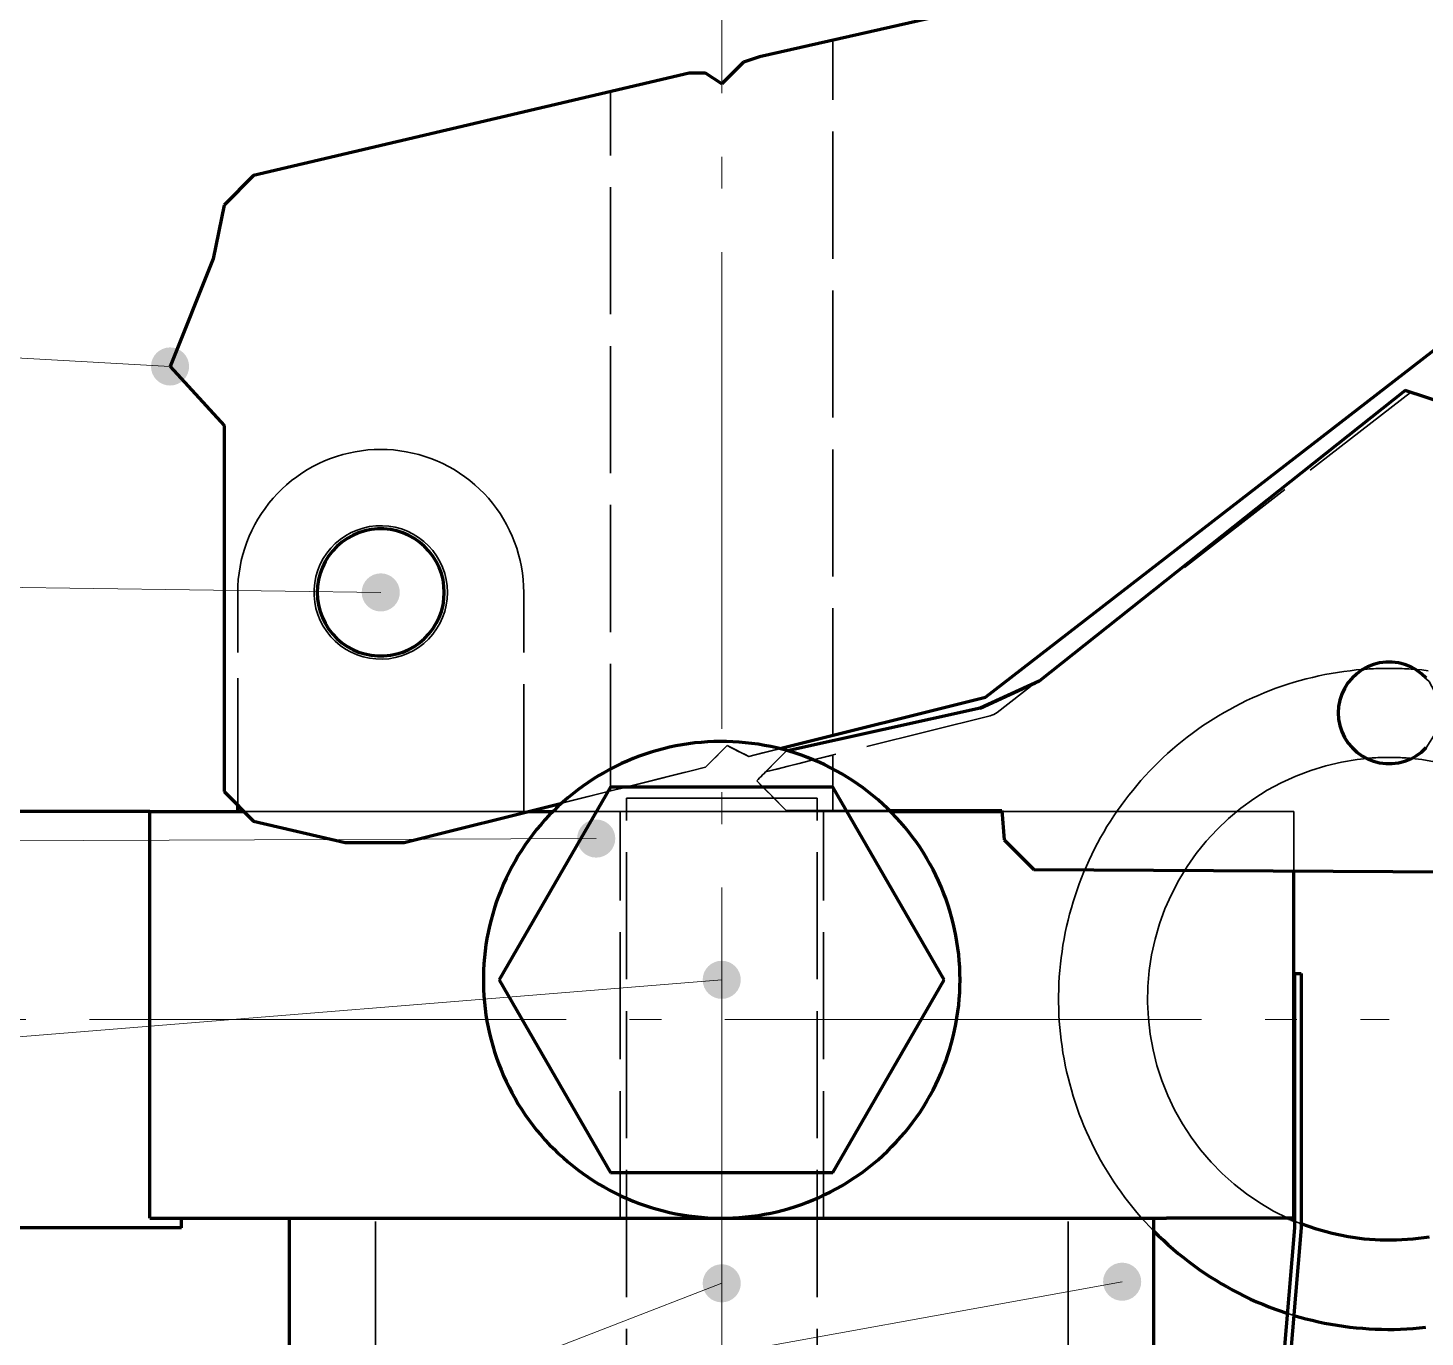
# Model space of a CAD drawing. Header units: millimetres. Extents: x 0 to 2208, y 0 to 420.
# Drawn here: x 774.84 to 818.8, y 304.5 to 345.7 of the extents above; entities that cross this region are included whole.
import ezdxf

# ---------------------------------------------------------------- set-up
doc = ezdxf.new("R2010")
doc.units = ezdxf.units.MM
doc.linetypes.add('IRAM-E-TRAZOS', pattern=[5, 4, -1])
doc.linetypes.add('IRAM-F-TRAZO-PUNTO', pattern=[20, 15, -2, 1, -2])
for name, color, linetype, lineweight in [('01-VISIBLE', 7, 'CONTINUOUS', 70), ('02-OCULTA', 4, 'IRAM-E-TRAZOS', 35), ('03-EJE', 1, 'IRAM-F-TRAZO-PUNTO', 18), ('08-FINA', 5, 'CONTINUOUS', 18)]:
    doc.layers.add(name, color=color, linetype=linetype, lineweight=lineweight)

msp = doc.modelspace()

# ---------------------------------------------------------------- hatches: boundary and pattern name
at = {"layer": '08-FINA'}
h = msp.add_hatch(color=7, dxfattribs=at)
h.dxf.hatch_style = 1
edge = h.paths.add_edge_path()
edge.add_arc((779.307, 335.045), 0.6, 0, 360)
h = msp.add_hatch(color=7, dxfattribs=at)
h.dxf.hatch_style = 1
edge = h.paths.add_edge_path()
edge.add_arc((785.937, 327.935), 0.6, 0, 360)
h = msp.add_hatch(color=7, dxfattribs=at)
h.dxf.hatch_style = 1
edge = h.paths.add_edge_path()
edge.add_arc((792.717, 320.19), 0.6, 0, 360)
h = msp.add_hatch(color=7, dxfattribs=at)
h.dxf.hatch_style = 1
edge = h.paths.add_edge_path()
edge.add_arc((796.667, 315.745), 0.6, 0, 360)
h = msp.add_hatch(color=7, dxfattribs=at)
h.dxf.hatch_style = 1
edge = h.paths.add_edge_path()
edge.add_arc((796.667, 306.195), 0.6, 0, 360)
h = msp.add_hatch(color=7, dxfattribs=at)
h.dxf.hatch_style = 1
edge = h.paths.add_edge_path()
edge.add_arc((809.267, 306.245), 0.6, 0, 360)

# ---------------------------------------------------------------- linework, layer by layer
at = {"layer": '01-VISIBLE'}
for points in [[(818.007, 349.355), (797.857, 344.785)], [(797.857, 344.785), (797.347, 344.615)], [(795.647, 344.275), (781.937, 341.055)], [(796.157, 344.275), (795.647, 344.275)], [(796.667, 343.935), (796.157, 344.275)], [(797.347, 344.615), (796.667, 343.935)], [(781.937, 341.055), (781.007, 340.125)], [(781.007, 340.125), (780.667, 338.435)], [(804.967, 324.635), (824.437, 339.705)], [(780.667, 338.435), (779.307, 335.045)], [(779.307, 335.045), (781.007, 333.185)], [(818.177, 334.285), (806.657, 325.145)], [(829.007, 330.735), (818.177, 334.285)], [(781.007, 333.185), (781.007, 321.675)], [(787.937, 327.935), (787.926, 328.137), (787.896, 328.338), (787.845, 328.534), (787.775, 328.724), (787.685, 328.906), (787.578, 329.078), (787.454, 329.238), (787.315, 329.385), (787.161, 329.517), (786.995, 329.632), (786.817, 329.731), (786.631, 329.811), (786.438, 329.871), (786.24, 329.912), (786.038, 329.932), (785.835, 329.932), (785.634, 329.912), (785.435, 329.871), (785.242, 329.811), (785.056, 329.731), (784.879, 329.632), (784.712, 329.517), (784.559, 329.385), (784.419, 329.238), (784.295, 329.078), (784.188, 328.906), (784.099, 328.724), (784.028, 328.534), (783.978, 328.338), (783.947, 328.137), (783.937, 327.935), (783.947, 327.733), (783.978, 327.532), (784.028, 327.336), (784.099, 327.146), (784.188, 326.964), (784.295, 326.792), (784.419, 326.632), (784.559, 326.485), (784.712, 326.353), (784.879, 326.238), (785.056, 326.139), (785.242, 326.059), (785.435, 325.999), (785.634, 325.958), (785.835, 325.938), (786.038, 325.938), (786.24, 325.958), (786.438, 325.999), (786.631, 326.059), (786.817, 326.139), (786.995, 326.238), (787.161, 326.353), (787.315, 326.485), (787.454, 326.632), (787.578, 326.792), (787.685, 326.964), (787.775, 327.146), (787.845, 327.336), (787.896, 327.532), (787.926, 327.733), (787.937, 327.935)], [(818.833, 325.24), (818.687, 325.378), (818.524, 325.496), (818.348, 325.593), (818.161, 325.667), (817.966, 325.717), (817.767, 325.742), (817.566, 325.742), (817.367, 325.717), (817.172, 325.667), (816.985, 325.593), (816.809, 325.496), (816.647, 325.378), (816.5, 325.24), (816.372, 325.085), (816.265, 324.916), (816.179, 324.734), (816.117, 324.543), (816.079, 324.346), (816.067, 324.145), (816.079, 323.944), (816.117, 323.747), (816.179, 323.556), (816.265, 323.374), (816.372, 323.205), (816.5, 323.05), (816.647, 322.912), (816.809, 322.794), (816.985, 322.697), (817.172, 322.623), (817.367, 322.573), (817.566, 322.548), (817.767, 322.548), (817.966, 322.573), (818.161, 322.623), (818.348, 322.697), (818.524, 322.794), (818.687, 322.912), (818.833, 323.05)], [(816.829, 325.508), (816.83, 325.509), (816.831, 325.51), (816.832, 325.51), (816.833, 325.511), (816.834, 325.511), (816.835, 325.512)], [(806.657, 325.145), (804.797, 324.295)], [(804.797, 324.295), (806.533, 325.088)], [(798.494, 323.019), (804.967, 324.635)], [(804.797, 324.295), (798.736, 322.954)], [(804.167, 315.745), (804.164, 315.946), (804.156, 316.146), (804.143, 316.346), (804.124, 316.546), (804.1, 316.745), (804.07, 316.943), (804.036, 317.141), (803.996, 317.337), (803.951, 317.532), (803.9, 317.726), (803.845, 317.919), (803.784, 318.11), (803.718, 318.3), (803.647, 318.487), (803.572, 318.673), (803.491, 318.856), (803.405, 319.038), (803.315, 319.217), (803.22, 319.393), (803.12, 319.567), (803.015, 319.738), (802.906, 319.907), (802.793, 320.072), (802.675, 320.234), (802.553, 320.393), (802.426, 320.549), (802.296, 320.701), (802.161, 320.85), (802.023, 320.995), (801.881, 321.136), (801.735, 321.274), (801.585, 321.407), (801.432, 321.537), (801.275, 321.662), (801.116, 321.783), (800.953, 321.9), (800.786, 322.012), (800.617, 322.12), (800.446, 322.223), (800.271, 322.322), (800.094, 322.416), (799.914, 322.505), (799.732, 322.59), (799.548, 322.669), (799.362, 322.744), (799.174, 322.813), (798.984, 322.878), (798.793, 322.937), (798.6, 322.992), (798.405, 323.041), (798.21, 323.085), (798.013, 323.123), (797.815, 323.157), (797.617, 323.185), (797.417, 323.207), (797.218, 323.225), (797.017, 323.237), (796.817, 323.243), (796.617, 323.245), (796.416, 323.241), (796.216, 323.231), (796.016, 323.217), (795.816, 323.197), (795.617, 323.171), (795.419, 323.141), (795.222, 323.105), (795.026, 323.063), (794.831, 323.017), (794.637, 322.965), (794.445, 322.908), (794.254, 322.846), (794.065, 322.779), (793.878, 322.707), (793.693, 322.63), (793.51, 322.548), (793.329, 322.461), (793.151, 322.37), (792.975, 322.273), (792.801, 322.172), (792.631, 322.067), (792.463, 321.957), (792.299, 321.842), (792.137, 321.723), (791.979, 321.6), (791.824, 321.472), (791.673, 321.341), (791.525, 321.205), (791.381, 321.066), (791.241, 320.923), (791.104, 320.776), (790.972, 320.625), (790.843, 320.471), (790.719, 320.314), (790.599, 320.153), (790.483, 319.99), (790.372, 319.823), (790.265, 319.653), (790.163, 319.481), (790.066, 319.305), (789.973, 319.128), (789.885, 318.947), (789.802, 318.765), (789.723, 318.58), (789.65, 318.394), (789.582, 318.205), (789.518, 318.015), (789.46, 317.823), (789.407, 317.63), (789.36, 317.435), (789.317, 317.239), (789.28, 317.042), (789.248, 316.844), (789.221, 316.645), (789.199, 316.446), (789.183, 316.246), (789.173, 316.046), (789.167, 315.845), (789.167, 315.645), (789.173, 315.444), (789.183, 315.244), (789.199, 315.044), (789.221, 314.845), (789.248, 314.646), (789.28, 314.448), (789.317, 314.251), (789.36, 314.055), (789.407, 313.86), (789.46, 313.667), (789.518, 313.475), (789.582, 313.285), (789.65, 313.096), (789.723, 312.91), (789.802, 312.725), (789.885, 312.543), (789.973, 312.362), (790.066, 312.185), (790.163, 312.009), (790.265, 311.837), (790.372, 311.667), (790.483, 311.5), (790.599, 311.337), (790.719, 311.176), (790.843, 311.019), (790.972, 310.865), (791.104, 310.714), (791.241, 310.567), (791.381, 310.424), (791.525, 310.285), (791.673, 310.149), (791.824, 310.018), (791.979, 309.89), (792.137, 309.767), (792.299, 309.648), (792.463, 309.533), (792.631, 309.423), (792.801, 309.318), (792.975, 309.217), (793.151, 309.12), (793.329, 309.029), (793.51, 308.942), (793.693, 308.86), (793.878, 308.783), (794.065, 308.711), (794.254, 308.644), (794.445, 308.582), (794.637, 308.525), (794.831, 308.473), (795.026, 308.427), (795.222, 308.385), (795.419, 308.349), (795.617, 308.319), (795.816, 308.293), (796.016, 308.273), (796.216, 308.259), (796.416, 308.249), (796.617, 308.245), (796.817, 308.247), (797.017, 308.253), (797.218, 308.265), (797.417, 308.283), (797.617, 308.305), (797.815, 308.333), (798.013, 308.367), (798.21, 308.405), (798.405, 308.449), (798.6, 308.498), (798.793, 308.553), (798.984, 308.612), (799.174, 308.677), (799.362, 308.746), (799.548, 308.821), (799.732, 308.9), (799.914, 308.985), (800.094, 309.074), (800.271, 309.168), (800.446, 309.267), (800.617, 309.37), (800.786, 309.478), (800.953, 309.59), (801.116, 309.707), (801.275, 309.828), (801.432, 309.953), (801.585, 310.083), (801.735, 310.216), (801.881, 310.354), (802.023, 310.495), (802.161, 310.64), (802.296, 310.789), (802.426, 310.941), (802.553, 311.097), (802.675, 311.256), (802.793, 311.418), (802.906, 311.583), (803.015, 311.752), (803.12, 311.923), (803.22, 312.097), (803.315, 312.273), (803.405, 312.452), (803.491, 312.634), (803.572, 312.817), (803.647, 313.003), (803.718, 313.19), (803.784, 313.38), (803.845, 313.571), (803.9, 313.764), (803.951, 313.958), (803.996, 314.153), (804.036, 314.349), (804.07, 314.547), (804.1, 314.745), (804.124, 314.944), (804.143, 315.144), (804.156, 315.344), (804.164, 315.544), (804.167, 315.745)], [(781.007, 321.675), (781.937, 320.735)], [(793.167, 321.807), (789.667, 315.745)], [(800.167, 321.807), (793.167, 321.807)], [(803.667, 315.745), (800.167, 321.807)], [(778.667, 321.045), (770.767, 321.045)], [(778.667, 308.245), (778.667, 321.045)], [(778.667, 321.045), (779.161, 321.045), (779.654, 321.045), (780.148, 321.045), (780.642, 321.045), (781.136, 321.045), (781.63, 321.045)], [(781.437, 321.045), (781.437, 321.24)], [(786.677, 320.065), (791.632, 321.304)], [(790.597, 321.045), (791.36, 321.045)], [(801.943, 321.075), (805.477, 321.075)], [(801.973, 321.045), (805.479, 321.045)], [(805.477, 321.075), (805.557, 320.145)], [(781.937, 320.735), (784.817, 320.065)], [(784.817, 320.065), (786.677, 320.065)], [(805.557, 320.145), (806.487, 319.215)], [(806.487, 319.215), (836.627, 319.045)], [(814.667, 308.245), (814.667, 319.169)], [(789.667, 315.745), (793.167, 309.683)], [(800.167, 309.683), (803.667, 315.745)], [(814.697, 315.945), (814.897, 315.945)], [(814.697, 307.945), (814.697, 315.945)], [(814.897, 315.945), (814.897, 307.937)], [(793.167, 309.683), (800.167, 309.683)], [(778.667, 308.245), (779.238, 308.245), (779.81, 308.245), (780.381, 308.245), (780.952, 308.245), (781.524, 308.245), (782.095, 308.245), (782.667, 308.245)], [(779.667, 307.945), (779.667, 307.995), (779.667, 308.045), (779.667, 308.095), (779.667, 308.145), (779.667, 308.195), (779.667, 308.245)], [(782.667, 308.245), (796.667, 308.245)], [(783.067, 304.145), (783.067, 308.245)], [(796.667, 308.245), (810.667, 308.245)], [(810.267, 304.145), (810.267, 308.245)], [(814.667, 308.245), (814.095, 308.245), (813.524, 308.245), (812.952, 308.245), (812.381, 308.245), (811.81, 308.245), (811.238, 308.245), (810.667, 308.245)], [(814.697, 308.149), (814.66, 308.165), (814.624, 308.18), (814.588, 308.196), (814.552, 308.212), (814.517, 308.229), (814.481, 308.245)], [(779.667, 307.945), (770.767, 307.945)], [(810.267, 307.837), (810.414, 307.691), (810.564, 307.548), (810.717, 307.408), (810.873, 307.27), (811.032, 307.136), (811.193, 307.005), (811.357, 306.878), (811.523, 306.753), (811.692, 306.632), (811.863, 306.515), (812.037, 306.401), (812.213, 306.29), (812.39, 306.183), (812.57, 306.079), (812.752, 305.979), (812.936, 305.883), (813.122, 305.79), (813.31, 305.701), (813.499, 305.616), (813.691, 305.535), (813.883, 305.458), (814.077, 305.384), (814.273, 305.314), (814.47, 305.248)], [(812.697, 284.145), (814.697, 307.945)], [(814.897, 307.937), (812.896, 284.128)], [(818.923, 307.65), (818.415, 307.582), (817.904, 307.549), (817.392, 307.55), (816.882, 307.586), (816.374, 307.656), (815.873, 307.76), (815.38, 307.897), (814.897, 308.068)], [(814.666, 305.187), (814.858, 305.131), (815.051, 305.079), (815.246, 305.031), (815.441, 304.986), (815.637, 304.945), (815.834, 304.908), (816.031, 304.874), (816.229, 304.845), (816.428, 304.819), (816.627, 304.797), (816.827, 304.779), (817.026, 304.765), (817.226, 304.754), (817.427, 304.748), (817.627, 304.745), (817.827, 304.746), (818.027, 304.751), (818.227, 304.76), (818.427, 304.773), (818.627, 304.789), (818.826, 304.81)]]:
    msp.add_lwpolyline(points, dxfattribs=at)
at = {"layer": '02-OCULTA'}
for points in [[(818.007, 349.355), (797.857, 344.785)], [(797.857, 344.785), (798.242, 344.872), (798.627, 344.96), (799.012, 345.047), (799.397, 345.134), (799.782, 345.222), (800.167, 345.309)], [(800.167, 345.309), (799.782, 345.222), (799.397, 345.134), (799.012, 345.047), (798.627, 344.96), (798.242, 344.872), (797.857, 344.785)], [(800.167, 323.437), (800.167, 345.309)], [(797.857, 344.785), (797.347, 344.615)], [(797.347, 344.615), (797.432, 344.643), (797.517, 344.672), (797.602, 344.7), (797.687, 344.728), (797.772, 344.757), (797.857, 344.785)], [(797.857, 344.785), (797.772, 344.757), (797.687, 344.728), (797.602, 344.7), (797.517, 344.672), (797.432, 344.643), (797.347, 344.615)], [(795.647, 344.275), (781.937, 341.055)], [(795.647, 344.275), (795.233, 344.178), (794.82, 344.081), (794.407, 343.984), (793.993, 343.887), (793.58, 343.79), (793.167, 343.693)], [(793.167, 343.693), (793.58, 343.79), (793.993, 343.887), (794.407, 343.984), (794.82, 344.081), (795.233, 344.178), (795.647, 344.275)], [(796.157, 344.275), (795.647, 344.275)], [(796.157, 344.275), (796.072, 344.275), (795.987, 344.275), (795.902, 344.275), (795.817, 344.275), (795.732, 344.275), (795.647, 344.275)], [(795.647, 344.275), (795.732, 344.275), (795.817, 344.275), (795.902, 344.275), (795.987, 344.275), (796.072, 344.275), (796.157, 344.275)], [(796.667, 343.935), (796.157, 344.275)], [(796.157, 344.275), (796.242, 344.218), (796.327, 344.162), (796.412, 344.105), (796.497, 344.048), (796.582, 343.992), (796.667, 343.935)], [(796.667, 343.935), (796.582, 343.992), (796.497, 344.048), (796.412, 344.105), (796.327, 344.162), (796.242, 344.218), (796.157, 344.275)], [(797.347, 344.615), (796.667, 343.935)], [(796.667, 343.935), (796.78, 344.048), (796.893, 344.162), (797.007, 344.275), (797.12, 344.388), (797.233, 344.502), (797.347, 344.615)], [(797.347, 344.615), (797.233, 344.502), (797.12, 344.388), (797.007, 344.275), (796.893, 344.162), (796.78, 344.048), (796.667, 343.935)], [(793.167, 321.688), (793.167, 343.693)], [(781.937, 341.055), (781.007, 340.125)], [(781.007, 340.125), (780.667, 338.435)], [(804.967, 324.635), (824.437, 339.705)], [(780.667, 338.435), (779.307, 335.045)], [(779.307, 335.045), (781.007, 333.185)], [(818.177, 334.285), (806.657, 325.145)], [(808.686, 326.755), (818.177, 334.285)], [(808.686, 326.755), (818.177, 334.285)], [(818.344, 334.23), (808.686, 326.755)], [(818.344, 334.23), (808.686, 326.755)], [(829.007, 330.735), (818.177, 334.285)], [(818.177, 334.285), (818.344, 334.23)], [(818.177, 334.285), (818.344, 334.23)], [(781.007, 333.185), (781.007, 321.675)], [(790.437, 327.935), (790.432, 328.137), (790.419, 328.338), (790.396, 328.539), (790.364, 328.739), (790.324, 328.936), (790.274, 329.132), (790.216, 329.326), (790.15, 329.516), (790.075, 329.704), (789.991, 329.887), (789.899, 330.067), (789.8, 330.243), (789.692, 330.414), (789.577, 330.58), (789.455, 330.741), (789.325, 330.896), (789.189, 331.045), (789.046, 331.188), (788.897, 331.324), (788.742, 331.453), (788.582, 331.576), (788.416, 331.691), (788.245, 331.798), (788.069, 331.898), (787.889, 331.989), (787.705, 332.073), (787.518, 332.148), (787.327, 332.215), (787.134, 332.273), (786.938, 332.322), (786.74, 332.363), (786.541, 332.394), (786.34, 332.417), (786.139, 332.43), (785.937, 332.435), (785.735, 332.43), (785.533, 332.417), (785.333, 332.394), (785.133, 332.363), (784.935, 332.322), (784.74, 332.273), (784.546, 332.215), (784.355, 332.148), (784.168, 332.073), (783.984, 331.989), (783.804, 331.898), (783.629, 331.798), (783.458, 331.691), (783.292, 331.576), (783.131, 331.453), (782.976, 331.324), (782.827, 331.188), (782.684, 331.045), (782.548, 330.896), (782.418, 330.741), (782.296, 330.58), (782.181, 330.414), (782.074, 330.243), (781.974, 330.067), (781.882, 329.887), (781.799, 329.704), (781.724, 329.516), (781.657, 329.326), (781.599, 329.132), (781.549, 328.936), (781.509, 328.739), (781.477, 328.539), (781.455, 328.338), (781.441, 328.137), (781.437, 327.935)], [(790.437, 327.935), (790.432, 328.137), (790.419, 328.338), (790.396, 328.539), (790.364, 328.739), (790.324, 328.936), (790.274, 329.132), (790.216, 329.326), (790.15, 329.516), (790.075, 329.704), (789.991, 329.887), (789.899, 330.067), (789.8, 330.243), (789.692, 330.414), (789.577, 330.58), (789.455, 330.741), (789.325, 330.896), (789.189, 331.045), (789.046, 331.188), (788.897, 331.324), (788.742, 331.453), (788.582, 331.576), (788.416, 331.691), (788.245, 331.798), (788.069, 331.898), (787.889, 331.989), (787.705, 332.073), (787.518, 332.148), (787.327, 332.215), (787.134, 332.273), (786.938, 332.322), (786.74, 332.363), (786.541, 332.394), (786.34, 332.417), (786.139, 332.43), (785.937, 332.435), (785.735, 332.43), (785.533, 332.417), (785.333, 332.394), (785.133, 332.363), (784.935, 332.322), (784.74, 332.273), (784.546, 332.215), (784.355, 332.148), (784.168, 332.073), (783.984, 331.989), (783.804, 331.898), (783.629, 331.798), (783.458, 331.691), (783.292, 331.576), (783.131, 331.453), (782.976, 331.324), (782.827, 331.188), (782.684, 331.045), (782.548, 330.896), (782.418, 330.741), (782.296, 330.58), (782.181, 330.414), (782.074, 330.243), (781.974, 330.067), (781.882, 329.887), (781.799, 329.704), (781.724, 329.516), (781.657, 329.326), (781.599, 329.132), (781.549, 328.936), (781.509, 328.739), (781.477, 328.539), (781.455, 328.338), (781.441, 328.137), (781.437, 327.935)], [(788.037, 327.935), (788.027, 328.138), (787.998, 328.338), (787.949, 328.535), (787.882, 328.727), (787.796, 328.911), (787.693, 329.086), (787.574, 329.25), (787.439, 329.402), (787.291, 329.54), (787.13, 329.663), (786.957, 329.77), (786.775, 329.86), (786.586, 329.932), (786.39, 329.986), (786.19, 330.02), (785.987, 330.034), (785.785, 330.029), (785.583, 330.005), (785.385, 329.961), (785.192, 329.899), (785.006, 329.817), (784.829, 329.719), (784.662, 329.604), (784.507, 329.473), (784.365, 329.328), (784.238, 329.169), (784.127, 329), (784.032, 328.82), (783.956, 328.632), (783.898, 328.438), (783.859, 328.238), (783.839, 328.036), (783.839, 327.834), (783.859, 327.632), (783.898, 327.432), (783.956, 327.238), (784.032, 327.05), (784.127, 326.87), (784.238, 326.701), (784.365, 326.542), (784.507, 326.397), (784.662, 326.266), (784.829, 326.151), (785.006, 326.053), (785.192, 325.971), (785.385, 325.909), (785.583, 325.865), (785.785, 325.841), (785.987, 325.836), (786.19, 325.85), (786.39, 325.884), (786.586, 325.938), (786.775, 326.01), (786.957, 326.1), (787.13, 326.207), (787.291, 326.33), (787.439, 326.468), (787.574, 326.62), (787.693, 326.784), (787.796, 326.959), (787.882, 327.143), (787.949, 327.335), (787.998, 327.532), (788.027, 327.732), (788.037, 327.935)], [(788.037, 327.935), (788.027, 328.138), (787.998, 328.338), (787.949, 328.535), (787.882, 328.727), (787.796, 328.911), (787.693, 329.086), (787.574, 329.25), (787.439, 329.402), (787.291, 329.54), (787.13, 329.663), (786.957, 329.77), (786.775, 329.86), (786.586, 329.932), (786.39, 329.986), (786.19, 330.02), (785.987, 330.034), (785.785, 330.029), (785.583, 330.005), (785.385, 329.961), (785.192, 329.899), (785.006, 329.817), (784.829, 329.719), (784.662, 329.604), (784.507, 329.473), (784.365, 329.328), (784.238, 329.169), (784.127, 329), (784.032, 328.82), (783.956, 328.632), (783.898, 328.438), (783.859, 328.238), (783.839, 328.036), (783.839, 327.834), (783.859, 327.632), (783.898, 327.432), (783.956, 327.238), (784.032, 327.05), (784.127, 326.87), (784.238, 326.701), (784.365, 326.542), (784.507, 326.397), (784.662, 326.266), (784.829, 326.151), (785.006, 326.053), (785.192, 325.971), (785.385, 325.909), (785.583, 325.865), (785.785, 325.841), (785.987, 325.836), (786.19, 325.85), (786.39, 325.884), (786.586, 325.938), (786.775, 326.01), (786.957, 326.1), (787.13, 326.207), (787.291, 326.33), (787.439, 326.468), (787.574, 326.62), (787.693, 326.784), (787.796, 326.959), (787.882, 327.143), (787.949, 327.335), (787.998, 327.532), (788.027, 327.732), (788.037, 327.935)], [(787.937, 327.935), (787.926, 328.137), (787.896, 328.338), (787.845, 328.534), (787.775, 328.724), (787.685, 328.906), (787.578, 329.078), (787.454, 329.238), (787.315, 329.385), (787.161, 329.517), (786.995, 329.632), (786.817, 329.731), (786.631, 329.811), (786.438, 329.871), (786.24, 329.912), (786.038, 329.932), (785.835, 329.932), (785.634, 329.912), (785.435, 329.871), (785.242, 329.811), (785.056, 329.731), (784.879, 329.632), (784.712, 329.517), (784.559, 329.385), (784.419, 329.238), (784.295, 329.078), (784.188, 328.906), (784.099, 328.724), (784.028, 328.534), (783.978, 328.338), (783.947, 328.137), (783.937, 327.935), (783.947, 327.733), (783.978, 327.532), (784.028, 327.336), (784.099, 327.146), (784.188, 326.964), (784.295, 326.792), (784.419, 326.632), (784.559, 326.485), (784.712, 326.353), (784.879, 326.238), (785.056, 326.139), (785.242, 326.059), (785.435, 325.999), (785.634, 325.958), (785.835, 325.938), (786.038, 325.938), (786.24, 325.958), (786.438, 325.999), (786.631, 326.059), (786.817, 326.139), (786.995, 326.238), (787.161, 326.353), (787.315, 326.485), (787.454, 326.632), (787.578, 326.792), (787.685, 326.964), (787.775, 327.146), (787.845, 327.336), (787.896, 327.532), (787.926, 327.733), (787.937, 327.935)], [(787.937, 327.935), (787.926, 328.137), (787.896, 328.338), (787.845, 328.534), (787.775, 328.724), (787.685, 328.906), (787.578, 329.078), (787.454, 329.238), (787.315, 329.385), (787.161, 329.517), (786.995, 329.632), (786.817, 329.731), (786.631, 329.811), (786.438, 329.871), (786.24, 329.912), (786.038, 329.932), (785.835, 329.932), (785.634, 329.912), (785.435, 329.871), (785.242, 329.811), (785.056, 329.731), (784.879, 329.632), (784.712, 329.517), (784.559, 329.385), (784.419, 329.238), (784.295, 329.078), (784.188, 328.906), (784.099, 328.724), (784.028, 328.534), (783.978, 328.338), (783.947, 328.137), (783.937, 327.935), (783.947, 327.733), (783.978, 327.532), (784.028, 327.336), (784.099, 327.146), (784.188, 326.964), (784.295, 326.792), (784.419, 326.632), (784.559, 326.485), (784.712, 326.353), (784.879, 326.238), (785.056, 326.139), (785.242, 326.059), (785.435, 325.999), (785.634, 325.958), (785.835, 325.938), (786.038, 325.938), (786.24, 325.958), (786.438, 325.999), (786.631, 326.059), (786.817, 326.139), (786.995, 326.238), (787.161, 326.353), (787.315, 326.485), (787.454, 326.632), (787.578, 326.792), (787.685, 326.964), (787.775, 327.146), (787.845, 327.336), (787.896, 327.532), (787.926, 327.733), (787.937, 327.935)], [(787.937, 327.935), (787.926, 328.137), (787.896, 328.338), (787.845, 328.534), (787.775, 328.724), (787.685, 328.906), (787.578, 329.078), (787.454, 329.238), (787.315, 329.385), (787.161, 329.517), (786.995, 329.632), (786.817, 329.731), (786.631, 329.811), (786.438, 329.871), (786.24, 329.912), (786.038, 329.932), (785.835, 329.932), (785.634, 329.912), (785.435, 329.871), (785.242, 329.811), (785.056, 329.731), (784.879, 329.632), (784.712, 329.517), (784.559, 329.385), (784.419, 329.238), (784.295, 329.078), (784.188, 328.906), (784.099, 328.724), (784.028, 328.534), (783.978, 328.338), (783.947, 328.137), (783.937, 327.935), (783.947, 327.733), (783.978, 327.532), (784.028, 327.336), (784.099, 327.146), (784.188, 326.964), (784.295, 326.792), (784.419, 326.632), (784.559, 326.485), (784.712, 326.353), (784.879, 326.238), (785.056, 326.139), (785.242, 326.059), (785.435, 325.999), (785.634, 325.958), (785.835, 325.938), (786.038, 325.938), (786.24, 325.958), (786.438, 325.999), (786.631, 326.059), (786.817, 326.139), (786.995, 326.238), (787.161, 326.353), (787.315, 326.485), (787.454, 326.632), (787.578, 326.792), (787.685, 326.964), (787.775, 327.146), (787.845, 327.336), (787.896, 327.532), (787.926, 327.733), (787.937, 327.935)], [(781.437, 321.24), (781.437, 327.935)], [(781.437, 321.045), (781.437, 327.935)], [(781.437, 321.24), (781.437, 327.935)], [(781.437, 321.24), (781.437, 327.935)], [(790.437, 321.045), (790.437, 327.935)], [(790.437, 321.045), (790.437, 327.935)], [(816.835, 325.512), (816.635, 325.494), (816.437, 325.472), (816.238, 325.446), (816.04, 325.417), (815.843, 325.384), (815.646, 325.347), (815.451, 325.306), (815.256, 325.262), (815.061, 325.213), (814.868, 325.161), (814.676, 325.106), (814.485, 325.046), (814.295, 324.983), (814.107, 324.917), (813.919, 324.846), (813.733, 324.773), (813.549, 324.695), (813.366, 324.614), (813.185, 324.53), (813.005, 324.442), (812.827, 324.35), (812.651, 324.255), (812.476, 324.157), (812.304, 324.056), (812.134, 323.951), (811.965, 323.843), (811.799, 323.732), (811.635, 323.617), (811.473, 323.5), (811.314, 323.379), (811.156, 323.255), (811.002, 323.129), (810.849, 322.999), (810.699, 322.866), (810.552, 322.731), (810.408, 322.593), (810.266, 322.452), (810.127, 322.308), (809.99, 322.162), (809.857, 322.013), (809.726, 321.861), (809.598, 321.707), (809.474, 321.551), (809.352, 321.392), (809.233, 321.231), (809.118, 321.068), (809.005, 320.902), (808.896, 320.734), (808.79, 320.565), (808.688, 320.393), (808.589, 320.219), (808.493, 320.044), (808.4, 319.866), (808.311, 319.687), (808.225, 319.506), (808.143, 319.324), (808.065, 319.14), (807.99, 318.955), (807.918, 318.768), (807.85, 318.58), (807.786, 318.39), (807.725, 318.199), (807.668, 318.008), (807.615, 317.815), (807.566, 317.621), (807.52, 317.426), (807.478, 317.231), (807.44, 317.034), (807.405, 316.837), (807.375, 316.64), (807.348, 316.441), (807.325, 316.243), (807.306, 316.043), (807.29, 315.844), (807.279, 315.644), (807.271, 315.444), (807.267, 315.244), (807.267, 315.044), (807.271, 314.844), (807.279, 314.644), (807.29, 314.445), (807.306, 314.245), (807.325, 314.046), (807.348, 313.847), (807.375, 313.649), (807.405, 313.451), (807.44, 313.254), (807.478, 313.058), (807.52, 312.862), (807.566, 312.668), (807.616, 312.474), (807.669, 312.281), (807.726, 312.089), (807.786, 311.899), (807.851, 311.709), (807.918, 311.521), (807.99, 311.334), (808.065, 311.149), (808.144, 310.965), (808.226, 310.782), (808.312, 310.602), (808.401, 310.423), (808.493, 310.245), (808.589, 310.07), (808.688, 309.896), (808.791, 309.724), (808.897, 309.555), (809.006, 309.387), (809.118, 309.221), (809.234, 309.058), (809.353, 308.897), (809.474, 308.738), (809.599, 308.582), (809.727, 308.428), (809.858, 308.276), (809.991, 308.127), (810.127, 307.981), (810.267, 307.837)], [(818.833, 325.24), (818.687, 325.378), (818.524, 325.496), (818.348, 325.593), (818.161, 325.667), (817.966, 325.717), (817.767, 325.742), (817.566, 325.742), (817.367, 325.717), (817.172, 325.667), (816.985, 325.593), (816.809, 325.496), (816.647, 325.378), (816.5, 325.24), (816.372, 325.085), (816.265, 324.916), (816.179, 324.734), (816.117, 324.543), (816.079, 324.346), (816.067, 324.145), (816.079, 323.944), (816.117, 323.747), (816.179, 323.556), (816.265, 323.374), (816.372, 323.205), (816.5, 323.05), (816.647, 322.912), (816.809, 322.794), (816.985, 322.697), (817.172, 322.623), (817.367, 322.573), (817.566, 322.548), (817.767, 322.548), (817.966, 322.573), (818.161, 322.623), (818.348, 322.697), (818.524, 322.794), (818.687, 322.912), (818.833, 323.05)], [(818.833, 325.24), (818.687, 325.378), (818.524, 325.496), (818.348, 325.593), (818.161, 325.667), (817.966, 325.717), (817.767, 325.742), (817.566, 325.742), (817.367, 325.717), (817.172, 325.667), (816.985, 325.593), (816.809, 325.496), (816.647, 325.378), (816.5, 325.24), (816.372, 325.085), (816.265, 324.916), (816.179, 324.734), (816.117, 324.543), (816.079, 324.346), (816.067, 324.145), (816.079, 323.944), (816.117, 323.747), (816.179, 323.556), (816.265, 323.374), (816.372, 323.205), (816.5, 323.05), (816.647, 322.912), (816.809, 322.794), (816.985, 322.697), (817.172, 322.623), (817.367, 322.573), (817.566, 322.548), (817.767, 322.548), (817.966, 322.573), (818.161, 322.623), (818.348, 322.697), (818.524, 322.794), (818.687, 322.912), (818.833, 323.05)], [(816.956, 322.712), (816.502, 323.048), (816.193, 323.522), (816.068, 324.073), (816.143, 324.633), (816.408, 325.132), (816.829, 325.508)], [(817.667, 325.745), (817.594, 325.743), (817.521, 325.738), (817.449, 325.73), (817.377, 325.718), (817.305, 325.704), (817.235, 325.686), (817.165, 325.664), (817.096, 325.64), (817.029, 325.612), (816.963, 325.582), (816.898, 325.548), (816.835, 325.512)], [(817.667, 325.545), (817.597, 325.545), (817.528, 325.544), (817.458, 325.543), (817.389, 325.541), (817.32, 325.539), (817.25, 325.537), (817.181, 325.534), (817.112, 325.53), (817.042, 325.526), (816.973, 325.522), (816.904, 325.517), (816.835, 325.512)], [(818.499, 325.512), (818.436, 325.548), (818.371, 325.582), (818.305, 325.612), (818.237, 325.64), (818.168, 325.664), (818.099, 325.686), (818.028, 325.704), (817.957, 325.718), (817.885, 325.73), (817.812, 325.738), (817.74, 325.743), (817.667, 325.745)], [(818.499, 325.512), (818.429, 325.517), (818.36, 325.522), (818.291, 325.526), (818.222, 325.53), (818.152, 325.534), (818.083, 325.537), (818.014, 325.539), (817.944, 325.541), (817.875, 325.543), (817.805, 325.544), (817.736, 325.545), (817.667, 325.545)], [(818.378, 322.712), (818.832, 323.049), (819.141, 323.524), (819.265, 324.076), (819.189, 324.637), (818.923, 325.136), (818.499, 325.512)], [(818.898, 325.472), (818.699, 325.494), (818.499, 325.512)], [(806.657, 325.145), (804.797, 324.295)], [(804.797, 324.295), (806.533, 325.088)], [(806.533, 325.088), (805.334, 324.161)], [(806.533, 325.088), (805.334, 324.161)], [(797.517, 322.775), (804.967, 324.635)], [(805.112, 324.053), (798.048, 322.289)], [(804.797, 324.295), (798.697, 322.945)], [(798.697, 322.945), (804.797, 324.295)], [(798.736, 322.954), (804.797, 324.295)], [(805.112, 324.053), (799.557, 322.666)], [(805.171, 324.071), (805.112, 324.053)], [(805.171, 324.071), (805.112, 324.053)], [(805.229, 324.095), (805.171, 324.071)], [(805.229, 324.095), (805.171, 324.071)], [(805.283, 324.125), (805.229, 324.095)], [(805.283, 324.125), (805.229, 324.095)], [(805.334, 324.161), (805.283, 324.125)], [(805.334, 324.161), (805.283, 324.125)], [(801.973, 321.045), (801.828, 321.187), (801.678, 321.325), (801.525, 321.459), (801.369, 321.588), (801.209, 321.713), (801.045, 321.834), (800.878, 321.951), (800.709, 322.063), (800.536, 322.17), (800.361, 322.272), (800.182, 322.37), (800.001, 322.463), (799.818, 322.551), (799.633, 322.634), (799.445, 322.711), (799.255, 322.784), (799.063, 322.852), (798.87, 322.914), (798.675, 322.971), (798.478, 323.023), (798.28, 323.069), (798.081, 323.11), (797.881, 323.146), (797.68, 323.176), (797.478, 323.201), (797.276, 323.22), (797.073, 323.234), (796.87, 323.242), (796.667, 323.245), (796.463, 323.242), (796.26, 323.234), (796.057, 323.22), (795.855, 323.201), (795.653, 323.176), (795.452, 323.146), (795.252, 323.11), (795.053, 323.069), (794.855, 323.023), (794.659, 322.971), (794.464, 322.914), (794.27, 322.852), (794.078, 322.784), (793.889, 322.711), (793.701, 322.634), (793.515, 322.551), (793.332, 322.463), (793.151, 322.37), (792.973, 322.272), (792.797, 322.17), (792.625, 322.063), (792.455, 321.951), (792.288, 321.834), (792.125, 321.713), (791.965, 321.588), (791.808, 321.459), (791.655, 321.325), (791.506, 321.187), (791.36, 321.045)], [(798.494, 323.019), (798.295, 323.066), (798.095, 323.108), (797.893, 323.144), (797.691, 323.175), (797.488, 323.2), (797.284, 323.22), (797.08, 323.234), (796.876, 323.242), (796.671, 323.245), (796.467, 323.242), (796.262, 323.234), (796.058, 323.22), (795.854, 323.201), (795.651, 323.176), (795.449, 323.145), (795.247, 323.11), (795.047, 323.068), (794.848, 323.021), (794.65, 322.969), (794.454, 322.911), (794.259, 322.848), (794.066, 322.78), (793.875, 322.706), (793.687, 322.628), (793.5, 322.544), (793.316, 322.455), (793.134, 322.361), (792.955, 322.262), (792.778, 322.158), (792.605, 322.05), (792.434, 321.937), (792.267, 321.819), (792.103, 321.697), (791.942, 321.57), (791.785, 321.439), (791.632, 321.304)], [(798.494, 323.019), (798.295, 323.066), (798.095, 323.108), (797.893, 323.144), (797.691, 323.175), (797.488, 323.2), (797.284, 323.22), (797.08, 323.234), (796.876, 323.242), (796.671, 323.245), (796.467, 323.242), (796.262, 323.234), (796.058, 323.22), (795.854, 323.201), (795.651, 323.176), (795.449, 323.145), (795.247, 323.11), (795.047, 323.068), (794.848, 323.021), (794.65, 322.969), (794.454, 322.911), (794.259, 322.848), (794.066, 322.78), (793.875, 322.706), (793.687, 322.628), (793.5, 322.544), (793.316, 322.455), (793.134, 322.361), (792.955, 322.262), (792.778, 322.158), (792.605, 322.05), (792.434, 321.937), (792.267, 321.819), (792.103, 321.697), (791.942, 321.57), (791.785, 321.439), (791.632, 321.304)], [(797.517, 322.775), (797.958, 322.885), (798.4, 322.996), (798.842, 323.106), (799.283, 323.216), (799.725, 323.326), (800.167, 323.437)], [(800.167, 323.437), (799.725, 323.326), (799.283, 323.216), (798.842, 323.106), (798.4, 322.996), (797.958, 322.885), (797.517, 322.775)], [(796.157, 322.435), (796.837, 323.115)], [(796.157, 322.435), (796.27, 322.548), (796.383, 322.662), (796.497, 322.775), (796.61, 322.888), (796.723, 323.002), (796.837, 323.115)], [(796.837, 323.115), (796.723, 323.002), (796.61, 322.888), (796.497, 322.775), (796.383, 322.662), (796.27, 322.548), (796.157, 322.435)], [(796.157, 322.435), (796.837, 323.115)], [(796.837, 323.115), (797.517, 322.775)], [(796.837, 323.115), (796.95, 323.058), (797.063, 323.002), (797.177, 322.945), (797.29, 322.888), (797.403, 322.832), (797.517, 322.775)], [(797.517, 322.775), (797.403, 322.832), (797.29, 322.888), (797.177, 322.945), (797.063, 323.002), (796.95, 323.058), (796.837, 323.115)], [(796.837, 323.115), (797.517, 322.775)], [(797.517, 322.775), (798.494, 323.019)], [(798.697, 322.945), (797.767, 322.005)], [(798.048, 322.289), (798.697, 322.945)], [(798.048, 322.289), (798.401, 322.377), (798.754, 322.466), (799.107, 322.554), (799.46, 322.642), (799.814, 322.73), (800.167, 322.818)], [(800.167, 322.818), (799.814, 322.73), (799.46, 322.642), (799.107, 322.554), (798.754, 322.466), (798.401, 322.377), (798.048, 322.289)], [(801.943, 321.075), (801.793, 321.22), (801.639, 321.36), (801.48, 321.496), (801.319, 321.628), (801.153, 321.755), (800.984, 321.878), (800.812, 321.995), (800.636, 322.108), (800.458, 322.216), (800.276, 322.319), (800.092, 322.417), (799.905, 322.51), (799.716, 322.597), (799.524, 322.679), (799.33, 322.756), (799.134, 322.828), (798.936, 322.893), (798.736, 322.954)], [(799.557, 322.666), (799.49, 322.693), (799.422, 322.72), (799.355, 322.747), (799.287, 322.772), (799.219, 322.797), (799.151, 322.822), (799.082, 322.845), (799.013, 322.868), (798.944, 322.891), (798.875, 322.912), (798.806, 322.933), (798.736, 322.954)], [(800.167, 321.075), (800.167, 322.818)], [(814.481, 308.245), (814.032, 308.47), (813.599, 308.725), (813.184, 309.008), (812.789, 309.317), (812.415, 309.652), (812.063, 310.01), (811.737, 310.392), (811.436, 310.793), (811.162, 311.214), (810.917, 311.652), (810.701, 312.106), (810.515, 312.572), (810.361, 313.05), (810.239, 313.537), (810.149, 314.031), (810.092, 314.53), (810.068, 315.031), (810.077, 315.533), (810.119, 316.033), (810.194, 316.53), (810.302, 317.02), (810.442, 317.502), (810.613, 317.974), (810.815, 318.434), (811.047, 318.879), (811.308, 319.308), (811.597, 319.719), (811.912, 320.11), (812.253, 320.479), (812.617, 320.824), (813.003, 321.145), (813.409, 321.44), (813.834, 321.708), (814.276, 321.946), (814.732, 322.156), (815.201, 322.334), (815.681, 322.481), (816.17, 322.596), (816.665, 322.679), (817.165, 322.728), (817.667, 322.745)], [(817.667, 322.745), (817.607, 322.745), (817.548, 322.744), (817.489, 322.743), (817.429, 322.741), (817.37, 322.739), (817.311, 322.737), (817.252, 322.734), (817.192, 322.73), (817.133, 322.726), (817.074, 322.722), (817.015, 322.717), (816.956, 322.712)], [(816.956, 322.712), (817.068, 322.661), (817.183, 322.62), (817.302, 322.587), (817.422, 322.564), (817.544, 322.55), (817.667, 322.545), (817.789, 322.55), (817.911, 322.564), (818.032, 322.587), (818.15, 322.62), (818.266, 322.661), (818.378, 322.712)], [(818.378, 322.712), (818.319, 322.717), (818.259, 322.722), (818.2, 322.726), (818.141, 322.73), (818.082, 322.734), (818.023, 322.737), (817.963, 322.739), (817.904, 322.741), (817.845, 322.743), (817.785, 322.744), (817.726, 322.745), (817.667, 322.745)], [(817.667, 322.745), (818.184, 322.727), (818.698, 322.675), (819.208, 322.587), (819.711, 322.465), (820.204, 322.309), (820.685, 322.12), (821.153, 321.898), (821.604, 321.646), (822.037, 321.363), (822.45, 321.051), (822.841, 320.712), (823.207, 320.347), (823.548, 319.958), (823.862, 319.547), (824.147, 319.115)], [(786.677, 320.065), (796.157, 322.435)], [(791.632, 321.304), (796.157, 322.435)], [(796.157, 322.435), (795.658, 322.31), (795.16, 322.186), (794.662, 322.061), (794.163, 321.937), (793.665, 321.812), (793.167, 321.688)], [(793.167, 321.688), (793.665, 321.812), (794.163, 321.937), (794.662, 322.061), (795.16, 322.186), (795.658, 322.31), (796.157, 322.435)], [(798.048, 322.289), (798.001, 322.242), (797.954, 322.194), (797.907, 322.147), (797.86, 322.1), (797.814, 322.052), (797.767, 322.005)], [(798.048, 322.289), (797.767, 322.005)], [(797.767, 322.005), (797.814, 322.052), (797.86, 322.1), (797.907, 322.147), (797.954, 322.194), (798.001, 322.242), (798.048, 322.289)], [(799.557, 322.666), (798.048, 322.289)], [(801.943, 321.075), (801.795, 321.218), (801.642, 321.357), (801.486, 321.491), (801.326, 321.622), (801.163, 321.748), (800.997, 321.869), (800.827, 321.986), (800.654, 322.098), (800.477, 322.205), (800.298, 322.307), (800.117, 322.404), (799.932, 322.497), (799.746, 322.584), (799.557, 322.666)], [(797.767, 322.005), (797.922, 321.85), (798.077, 321.695), (798.232, 321.54), (798.387, 321.385), (798.542, 321.23), (798.697, 321.075)], [(797.767, 322.005), (798.697, 321.075)], [(798.697, 321.075), (798.542, 321.23), (798.387, 321.385), (798.232, 321.54), (798.077, 321.695), (797.922, 321.85), (797.767, 322.005)], [(797.767, 322.005), (798.697, 321.075)], [(781.007, 321.675), (781.937, 320.735)], [(793.167, 321.807), (789.667, 315.745)], [(800.167, 321.807), (793.167, 321.807)], [(799.667, 321.462), (799.167, 321.462), (798.667, 321.462), (798.167, 321.462), (797.667, 321.462), (797.167, 321.462), (796.667, 321.462), (796.167, 321.462), (795.667, 321.462), (795.167, 321.462), (794.667, 321.462), (794.167, 321.462), (793.667, 321.462)], [(793.667, 321.462), (794.167, 321.462), (794.667, 321.462), (795.167, 321.462), (795.667, 321.462), (796.167, 321.462), (796.667, 321.462), (797.167, 321.462), (797.667, 321.462), (798.167, 321.462), (798.667, 321.462), (799.167, 321.462), (799.667, 321.462)], [(793.667, 290.762), (793.667, 321.462)], [(799.667, 290.762), (799.667, 321.462)], [(803.667, 315.745), (800.167, 321.807)], [(778.667, 308.245), (778.667, 308.757), (778.667, 309.269), (778.667, 309.781), (778.667, 310.293), (778.667, 310.805), (778.667, 311.317), (778.667, 311.829), (778.667, 312.341), (778.667, 312.853), (778.667, 313.365), (778.667, 313.877), (778.667, 314.389), (778.667, 314.901), (778.667, 315.413), (778.667, 315.925), (778.667, 316.437), (778.667, 316.949), (778.667, 317.461), (778.667, 317.973), (778.667, 318.485), (778.667, 318.997), (778.667, 319.509), (778.667, 320.021), (778.667, 320.533), (778.667, 321.045)], [(778.667, 321.045), (779.167, 321.045), (779.667, 321.045), (780.167, 321.045), (780.667, 321.045), (781.167, 321.045), (781.667, 321.045), (782.167, 321.045), (782.667, 321.045)], [(779.667, 321.045), (778.667, 321.045)], [(778.667, 321.045), (778.667, 320.533), (778.667, 320.021), (778.667, 319.509), (778.667, 318.997), (778.667, 318.485), (778.667, 317.973), (778.667, 317.461), (778.667, 316.949), (778.667, 316.437), (778.667, 315.925), (778.667, 315.413), (778.667, 314.901), (778.667, 314.389), (778.667, 313.877), (778.667, 313.365), (778.667, 312.853), (778.667, 312.341), (778.667, 311.829), (778.667, 311.317), (778.667, 310.805), (778.667, 310.293), (778.667, 309.781), (778.667, 309.269), (778.667, 308.757), (778.667, 308.245)], [(778.667, 308.245), (778.667, 321.045)], [(781.63, 321.045), (781.437, 321.24)], [(781.63, 321.045), (781.437, 321.24)], [(781.437, 321.045), (790.437, 321.045)], [(781.437, 321.045), (790.437, 321.045)], [(781.63, 321.045), (781.803, 321.045), (781.976, 321.045), (782.148, 321.045), (782.321, 321.045), (782.494, 321.045), (782.667, 321.045)], [(781.937, 320.735), (781.886, 320.787), (781.834, 320.838), (781.783, 320.89), (781.732, 320.942), (781.681, 320.993), (781.63, 321.045)], [(781.63, 321.045), (781.681, 320.993), (781.732, 320.942), (781.783, 320.89), (781.834, 320.838), (781.886, 320.787), (781.937, 320.735)], [(781.63, 321.045), (781.803, 321.045), (781.976, 321.045), (782.148, 321.045), (782.321, 321.045), (782.494, 321.045), (782.667, 321.045)], [(781.63, 321.045), (790.437, 321.045)], [(781.63, 321.045), (790.437, 321.045)], [(781.63, 321.045), (781.803, 321.045), (781.976, 321.045), (782.148, 321.045), (782.321, 321.045), (782.494, 321.045), (782.667, 321.045)], [(782.667, 321.045), (790.597, 321.045)], [(782.667, 321.045), (810.667, 321.045)], [(782.667, 321.045), (790.597, 321.045)], [(782.667, 321.045), (790.597, 321.045)], [(790.597, 321.045), (786.677, 320.065)], [(790.597, 321.045), (786.677, 320.065)], [(791.36, 321.045), (791.22, 320.901), (791.084, 320.753), (790.952, 320.602), (790.824, 320.448), (790.7, 320.289), (790.581, 320.128), (790.466, 319.964), (790.355, 319.796), (790.249, 319.626), (790.147, 319.453), (790.05, 319.277), (789.958, 319.099), (789.871, 318.918), (789.788, 318.735), (789.711, 318.55), (789.638, 318.362), (789.571, 318.173), (789.508, 317.983), (789.451, 317.79), (789.399, 317.596), (789.352, 317.401), (789.31, 317.205), (789.274, 317.007), (789.243, 316.809), (789.217, 316.61), (789.196, 316.41), (789.181, 316.21), (789.171, 316.01), (789.167, 315.809), (789.168, 315.608), (789.174, 315.407), (789.186, 315.207), (789.203, 315.007), (789.225, 314.807), (789.253, 314.609), (789.286, 314.411), (789.325, 314.214), (789.368, 314.018), (789.417, 313.823), (789.471, 313.63), (789.53, 313.438), (789.595, 313.248), (789.664, 313.059), (789.738, 312.873), (789.818, 312.688), (789.902, 312.506), (789.991, 312.326), (790.085, 312.149), (790.184, 311.974), (790.287, 311.802), (790.395, 311.632), (790.507, 311.466), (790.624, 311.303), (790.745, 311.143), (790.87, 310.986), (791, 310.832), (791.133, 310.682), (791.271, 310.536), (791.412, 310.394), (791.557, 310.255), (791.706, 310.12), (791.858, 309.989), (792.014, 309.863), (792.173, 309.74), (792.335, 309.622), (792.501, 309.508), (792.669, 309.399), (792.841, 309.294), (793.015, 309.194), (793.191, 309.099), (793.37, 309.008), (793.552, 308.922), (793.736, 308.841), (793.921, 308.766), (794.109, 308.695), (794.299, 308.629), (794.49, 308.568), (794.683, 308.512), (794.877, 308.462), (795.073, 308.416), (795.27, 308.376), (795.467, 308.342), (795.666, 308.312), (795.865, 308.288), (796.065, 308.269), (796.265, 308.256), (796.466, 308.248), (796.667, 308.245)], [(791.36, 321.045), (801.973, 321.045)], [(799.867, 321.045), (799.333, 321.045), (798.8, 321.045), (798.267, 321.045), (797.733, 321.045), (797.2, 321.045), (796.667, 321.045), (796.133, 321.045), (795.6, 321.045), (795.067, 321.045), (794.533, 321.045), (794, 321.045), (793.467, 321.045)], [(793.467, 321.045), (794, 321.045), (794.533, 321.045), (795.067, 321.045), (795.6, 321.045), (796.133, 321.045), (796.667, 321.045), (797.2, 321.045), (797.733, 321.045), (798.267, 321.045), (798.8, 321.045), (799.333, 321.045), (799.867, 321.045)], [(793.467, 308.245), (793.467, 321.045)], [(796.667, 308.245), (796.867, 308.248), (797.068, 308.256), (797.268, 308.269), (797.468, 308.288), (797.667, 308.312), (797.866, 308.342), (798.064, 308.376), (798.26, 308.416), (798.456, 308.462), (798.65, 308.512), (798.843, 308.568), (799.035, 308.629), (799.224, 308.695), (799.412, 308.766), (799.598, 308.841), (799.782, 308.922), (799.963, 309.008), (800.142, 309.099), (800.319, 309.194), (800.493, 309.294), (800.664, 309.399), (800.832, 309.508), (800.998, 309.622), (801.16, 309.74), (801.319, 309.863), (801.475, 309.989), (801.627, 310.12), (801.776, 310.255), (801.921, 310.394), (802.063, 310.536), (802.2, 310.682), (802.334, 310.832), (802.463, 310.986), (802.588, 311.143), (802.71, 311.303), (802.826, 311.466), (802.939, 311.632), (803.046, 311.802), (803.15, 311.974), (803.248, 312.149), (803.342, 312.326), (803.431, 312.506), (803.516, 312.688), (803.595, 312.873), (803.669, 313.059), (803.739, 313.248), (803.803, 313.438), (803.862, 313.63), (803.916, 313.823), (803.965, 314.018), (804.009, 314.214), (804.047, 314.411), (804.08, 314.609), (804.108, 314.807), (804.13, 315.007), (804.147, 315.207), (804.159, 315.407), (804.165, 315.608), (804.166, 315.809), (804.162, 316.01), (804.152, 316.21), (804.137, 316.41), (804.117, 316.61), (804.091, 316.809), (804.06, 317.007), (804.023, 317.205), (803.982, 317.401), (803.935, 317.596), (803.882, 317.79), (803.825, 317.983), (803.763, 318.173), (803.695, 318.362), (803.623, 318.55), (803.545, 318.735), (803.463, 318.918), (803.375, 319.099), (803.283, 319.277), (803.186, 319.453), (803.085, 319.626), (802.978, 319.796), (802.868, 319.964), (802.753, 320.128), (802.633, 320.289), (802.509, 320.448), (802.381, 320.602), (802.249, 320.753), (802.113, 320.901), (801.973, 321.045)], [(798.697, 321.075), (801.943, 321.075)], [(798.697, 321.075), (805.477, 321.075)], [(798.697, 321.075), (798.942, 321.075), (799.187, 321.075), (799.432, 321.075), (799.677, 321.075), (799.922, 321.075), (800.167, 321.075)], [(800.167, 321.075), (799.922, 321.075), (799.677, 321.075), (799.432, 321.075), (799.187, 321.075), (798.942, 321.075), (798.697, 321.075)], [(799.867, 308.245), (799.867, 321.045)], [(805.477, 321.075), (805.557, 320.145)], [(805.479, 321.045), (810.667, 321.045)], [(805.479, 321.045), (810.667, 321.045)], [(805.557, 320.145), (805.479, 321.045)], [(805.479, 321.045), (810.667, 321.045)], [(805.557, 320.145), (805.479, 321.045)], [(814.667, 321.045), (814.167, 321.045), (813.667, 321.045), (813.167, 321.045), (812.667, 321.045), (812.167, 321.045), (811.667, 321.045), (811.167, 321.045), (810.667, 321.045)], [(814.667, 321.045), (814.095, 321.045), (813.524, 321.045), (812.952, 321.045), (812.381, 321.045), (811.81, 321.045), (811.238, 321.045), (810.667, 321.045)], [(814.667, 308.245), (814.667, 321.045)], [(814.667, 319.169), (814.667, 321.045)], [(814.667, 319.169), (814.667, 321.045)], [(814.667, 319.169), (814.667, 321.045)], [(781.937, 320.735), (784.817, 320.065)], [(782.667, 320.565), (782.545, 320.593), (782.423, 320.622), (782.302, 320.65), (782.18, 320.678), (782.058, 320.707), (781.937, 320.735)], [(781.937, 320.735), (782.058, 320.707), (782.18, 320.678), (782.302, 320.65), (782.423, 320.622), (782.545, 320.593), (782.667, 320.565)], [(784.817, 320.065), (782.667, 320.565)], [(784.817, 320.065), (782.667, 320.565)], [(784.817, 320.065), (786.677, 320.065)], [(786.677, 320.065), (784.817, 320.065)], [(786.677, 320.065), (784.817, 320.065)], [(805.557, 320.145), (806.487, 319.215)], [(806.487, 319.215), (805.557, 320.145)], [(806.487, 319.215), (805.557, 320.145)], [(810.667, 319.191), (806.487, 319.215)], [(810.667, 319.191), (806.487, 319.215)], [(806.487, 319.215), (836.627, 319.045)], [(810.667, 319.191), (811.167, 319.189), (811.667, 319.186), (812.167, 319.183), (812.667, 319.18), (813.167, 319.177), (813.667, 319.175), (814.167, 319.172), (814.667, 319.169)], [(814.667, 319.169), (814.167, 319.172), (813.667, 319.175), (813.167, 319.177), (812.667, 319.18), (812.167, 319.183), (811.667, 319.186), (811.167, 319.189), (810.667, 319.191)], [(789.667, 315.745), (793.167, 309.683)], [(800.167, 309.683), (803.667, 315.745)], [(814.697, 315.945), (814.897, 315.945)], [(814.697, 307.945), (814.697, 315.945)], [(814.897, 315.945), (814.897, 307.937)], [(793.167, 309.683), (800.167, 309.683)], [(779.667, 308.245), (778.667, 308.245)], [(779.667, 308.245), (778.667, 308.245)], [(778.667, 308.245), (779.167, 308.245), (779.667, 308.245), (780.167, 308.245), (780.667, 308.245), (781.167, 308.245), (781.667, 308.245), (782.167, 308.245), (782.667, 308.245)], [(779.667, 308.245), (779.667, 308.195), (779.667, 308.145), (779.667, 308.095), (779.667, 308.045), (779.667, 307.995), (779.667, 307.945)], [(782.667, 308.245), (810.667, 308.245)], [(810.267, 308.245), (809.763, 308.245), (809.259, 308.245), (808.756, 308.245), (808.252, 308.245), (807.748, 308.245), (807.244, 308.245), (806.741, 308.245), (806.237, 308.245), (805.733, 308.245), (805.23, 308.245), (804.726, 308.245), (804.222, 308.245), (803.719, 308.245), (803.215, 308.245), (802.711, 308.245), (802.207, 308.245), (801.704, 308.245), (801.2, 308.245), (800.696, 308.245), (800.193, 308.245), (799.689, 308.245), (799.185, 308.245), (798.681, 308.245), (798.178, 308.245), (797.674, 308.245), (797.17, 308.245), (796.667, 308.245), (796.163, 308.245), (795.659, 308.245), (795.156, 308.245), (794.652, 308.245), (794.148, 308.245), (793.644, 308.245), (793.141, 308.245), (792.637, 308.245), (792.133, 308.245), (791.63, 308.245), (791.126, 308.245), (790.622, 308.245), (790.119, 308.245), (789.615, 308.245), (789.111, 308.245), (788.607, 308.245), (788.104, 308.245), (787.6, 308.245), (787.096, 308.245), (786.593, 308.245), (786.089, 308.245), (785.585, 308.245), (785.081, 308.245), (784.578, 308.245), (784.074, 308.245), (783.57, 308.245), (783.067, 308.245)], [(783.067, 308.245), (783.57, 308.245), (784.074, 308.245), (784.578, 308.245), (785.081, 308.245), (785.585, 308.245), (786.089, 308.245), (786.593, 308.245), (787.096, 308.245), (787.6, 308.245), (788.104, 308.245), (788.607, 308.245), (789.111, 308.245), (789.615, 308.245), (790.119, 308.245), (790.622, 308.245), (791.126, 308.245), (791.63, 308.245), (792.133, 308.245), (792.637, 308.245), (793.141, 308.245), (793.644, 308.245), (794.148, 308.245), (794.652, 308.245), (795.156, 308.245), (795.659, 308.245), (796.163, 308.245), (796.667, 308.245), (797.17, 308.245), (797.674, 308.245), (798.178, 308.245), (798.681, 308.245), (799.185, 308.245), (799.689, 308.245), (800.193, 308.245), (800.696, 308.245), (801.2, 308.245), (801.704, 308.245), (802.207, 308.245), (802.711, 308.245), (803.215, 308.245), (803.719, 308.245), (804.222, 308.245), (804.726, 308.245), (805.23, 308.245), (805.733, 308.245), (806.237, 308.245), (806.741, 308.245), (807.244, 308.245), (807.748, 308.245), (808.252, 308.245), (808.756, 308.245), (809.259, 308.245), (809.763, 308.245), (810.267, 308.245)], [(807.567, 308.245), (807.06, 308.245), (806.553, 308.245), (806.046, 308.245), (805.539, 308.245), (805.032, 308.245), (804.525, 308.245), (804.018, 308.245), (803.511, 308.245), (803.004, 308.245), (802.497, 308.245), (801.99, 308.245), (801.483, 308.245), (800.976, 308.245), (800.469, 308.245), (799.962, 308.245), (799.455, 308.245), (798.948, 308.245), (798.441, 308.245), (797.934, 308.245), (797.427, 308.245), (796.92, 308.245), (796.413, 308.245), (795.906, 308.245), (795.399, 308.245), (794.892, 308.245), (794.385, 308.245), (793.878, 308.245), (793.371, 308.245), (792.864, 308.245), (792.357, 308.245), (791.85, 308.245), (791.343, 308.245), (790.836, 308.245), (790.329, 308.245), (789.822, 308.245), (789.316, 308.245), (788.809, 308.245), (788.302, 308.245), (787.795, 308.245), (787.288, 308.245), (786.781, 308.245), (786.274, 308.245), (785.767, 308.245)], [(785.767, 308.245), (786.274, 308.245), (786.781, 308.245), (787.288, 308.245), (787.795, 308.245), (788.302, 308.245), (788.809, 308.245), (789.316, 308.245), (789.822, 308.245), (790.329, 308.245), (790.836, 308.245), (791.343, 308.245), (791.85, 308.245), (792.357, 308.245), (792.864, 308.245), (793.371, 308.245), (793.878, 308.245), (794.385, 308.245), (794.892, 308.245), (795.399, 308.245), (795.906, 308.245), (796.413, 308.245), (796.92, 308.245), (797.427, 308.245), (797.934, 308.245), (798.441, 308.245), (798.948, 308.245), (799.455, 308.245), (799.962, 308.245), (800.469, 308.245), (800.976, 308.245), (801.483, 308.245), (801.99, 308.245), (802.497, 308.245), (803.004, 308.245), (803.511, 308.245), (804.018, 308.245), (804.525, 308.245), (805.032, 308.245), (805.539, 308.245), (806.046, 308.245), (806.553, 308.245), (807.06, 308.245), (807.567, 308.245)], [(785.767, 304.145), (785.767, 308.245)], [(799.867, 308.245), (799.333, 308.245), (798.8, 308.245), (798.267, 308.245), (797.733, 308.245), (797.2, 308.245), (796.667, 308.245), (796.133, 308.245), (795.6, 308.245), (795.067, 308.245), (794.533, 308.245), (794, 308.245), (793.467, 308.245)], [(793.467, 308.245), (794, 308.245), (794.533, 308.245), (795.067, 308.245), (795.6, 308.245), (796.133, 308.245), (796.667, 308.245), (797.2, 308.245), (797.733, 308.245), (798.267, 308.245), (798.8, 308.245), (799.333, 308.245), (799.867, 308.245)], [(807.567, 304.145), (807.567, 308.245)], [(814.667, 308.245), (814.167, 308.245), (813.667, 308.245), (813.167, 308.245), (812.667, 308.245), (812.167, 308.245), (811.667, 308.245), (811.167, 308.245), (810.667, 308.245)], [(812.697, 284.145), (814.697, 307.945)], [(814.897, 307.937), (812.896, 284.128)], [(814.897, 308.068), (814.863, 308.081), (814.83, 308.094), (814.796, 308.108), (814.763, 308.122), (814.73, 308.135), (814.697, 308.149)], [(814.47, 305.248), (814.486, 305.243), (814.503, 305.238), (814.519, 305.233), (814.535, 305.228), (814.551, 305.223), (814.568, 305.217), (814.584, 305.212), (814.6, 305.207), (814.617, 305.202), (814.633, 305.197), (814.649, 305.192), (814.666, 305.187)]]:
    msp.add_lwpolyline(points, dxfattribs=at)
at = {"layer": '03-EJE'}
for points in [[(796.667, 263.645), (796.667, 352.355)], [(756.767, 314.495), (817.667, 314.495)]]:
    msp.add_lwpolyline(points, dxfattribs=at)
at = {"layer": '08-FINA'}
for p, q in [((748.41, 336.776), (779.307, 335.045)), ((748.416, 328.446), (785.937, 327.935)), ((748.417, 320.016), (792.717, 320.19)), ((748.404, 311.824), (796.667, 315.745)), ((748.148, 287.442), (796.667, 306.195)), ((748.353, 295.213), (809.267, 306.245))]:
    msp.add_line(p, q, dxfattribs=at)
msp.add_circle((816.667, 325.75), 65.25, dxfattribs=at)

doc.saveas('drawing.dxf')
